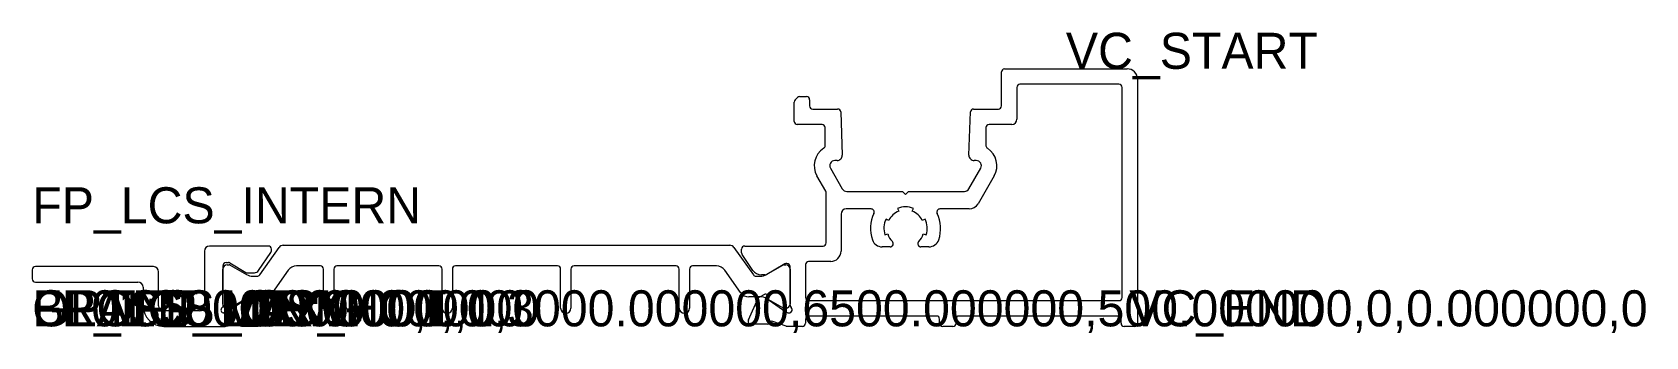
# Model space of a CAD drawing. Header units: metres. Extents: x -25 to 131, y -1 to 193.
# Drawn here: x -25.5 to 131, y 163.4 to 192.9 of the extents above.
import ezdxf

# ---------------------------------------------------------------- set-up
doc = ezdxf.new("R2010")
doc.units = ezdxf.units.M

msp = doc.modelspace()

# ---------------------------------------------------------------- linework, layer by layer
for p, q in [((68.823439, 189.377385), (80.723439, 189.377385)), ((68.523439, 185.777385), (68.523439, 189.077385)), ((79.923439, 187.877385), (70.323439, 187.877385)), ((81.723439, 188.377385), (81.723439, 164.677385)), ((48.511307, 186.365253), (48.735571, 186.589517)), ((48.947703, 186.677385), (49.623439, 186.677385)), ((49.923439, 186.377385), (49.923439, 185.777385)), ((70.023439, 187.577385), (70.023439, 184.477385)), ((80.223439, 167.177385), (80.223439, 187.577385)), ((48.423439, 184.277385), (48.423439, 186.153121)), ((50.223439, 185.477385), (52.633732, 185.477385)), ((52.933549, 185.187855), (53.079973, 180.994835)), ((65.366905, 180.994835), (65.513328, 185.187855)), ((65.813145, 185.477385), (68.223439, 185.477385)), ((51.123439, 183.977385), (48.723439, 183.977385)), ((51.423439, 181.914094), (51.423439, 183.677385)), ((67.023439, 183.677385), (67.023439, 181.914094)), ((69.523439, 183.977385), (67.323439, 183.977385)), ((52.580277, 180.477385), (52.364068, 180.477385)), ((66.08281, 180.477385), (65.8666, 180.477385)), ((51.483271, 177.50297), (50.632017, 178.977385)), ((51.931055, 179.727385), (53.085756, 177.727385)), ((65.361122, 177.727385), (66.515822, 179.727385)), ((67.81486, 178.977385), (66.256015, 176.277385)), ((51.523463, 172.47738), (51.523463, 177.35297)), ((53.518769, 177.477385), (58.915416, 177.477385)), ((58.915416, 177.477385), (59.215416, 177.177385)), ((59.215416, 177.177385), (59.515416, 177.477385)), ((59.515416, 177.477385), (64.928109, 177.477385)), ((52.96303, 175.277385), (52.96303, 171.67738)), ((55.887276, 175.777385), (53.46303, 175.777385)), ((58.456223, 175.832215), (58.565825, 175.552953)), ((59.881053, 175.552953), (59.990655, 175.832215)), ((65.389989, 175.777385), (62.559602, 175.777385)), ((57.601695, 174.658371), (57.331404, 174.788536)), ((61.115473, 174.788536), (60.845183, 174.658371)), ((-2.576561, 172.17738), (-8.276819, 172.17738)), ((-1.127199, 172.242505), (42.170896, 172.242505)), ((43.62265, 172.17738), (51.223463, 172.17738)), ((57.216736, 173.258394), (57.503408, 173.34682)), ((60.94347, 173.34682), (61.230142, 173.258394)), ((-8.776819, 171.67738), (-8.776819, 166.37738)), ((-6.676561, 170.57738), (-6.456946, 170.57738)), ((-3.523166, 169.790036), (-2.330816, 171.542889)), ((-3.416938, 169.369344), (-1.535499, 172.031108)), ((-2.276561, 171.714962), (-2.276561, 171.87738)), ((42.579196, 172.031108), (44.460635, 169.369344)), ((43.32265, 171.514958), (43.32265, 171.87738)), ((44.41842, 169.813855), (43.376904, 171.342885)), ((51.96303, 170.67738), (49.823439, 170.67738)), ((57.731484, 172.09952), (56.952991, 172.09952)), ((61.493887, 172.09952), (60.715394, 172.09952)), ((-25.475746, 169.87738), (-25.475746, 168.97738)), ((-13.726819, 170.17738), (-25.175746, 170.17738)), ((-13.226819, 166.37738), (-13.226819, 169.67738)), ((-6.978152, 166.542505), (-6.978152, 169.942505)), ((-6.976561, 166.243065), (-6.976561, 170.27738)), ((-6.578152, 170.342505), (-6.371707, 170.342505)), ((-6.306946, 170.537187), (-4.776561, 169.603619)), ((-6.271763, 170.315742), (-4.689819, 169.403083)), ((-4.676561, 169.576824), (-3.932742, 169.576824)), ((-4.090152, 169.242505), (-3.661918, 169.242505)), ((-0.649421, 169.81971), (-2.172242, 167.665301)), ((2.471848, 170.242505), (0.167179, 170.242505)), ((2.771848, 166.142505), (2.771848, 169.942505)), ((3.771848, 169.942505), (3.771848, 166.142505)), ((13.971848, 170.242505), (4.071848, 170.242505)), ((14.271848, 166.142505), (14.271848, 169.942505)), ((15.271848, 169.942505), (15.271848, 166.142505)), ((25.471848, 170.242505), (15.571848, 170.242505)), ((25.771848, 166.142505), (25.771848, 169.942505)), ((26.771848, 169.942505), (26.771848, 166.142505)), ((36.971848, 170.242505), (27.071848, 170.242505)), ((37.271848, 166.142505), (37.271848, 169.942505)), ((38.271848, 169.942505), (38.271848, 166.142505)), ((40.876518, 170.242505), (38.571848, 170.242505)), ((43.215939, 167.665301), (41.693118, 169.81971)), ((44.705615, 169.242505), (45.133849, 169.242505)), ((45.609252, 169.376821), (45.2449, 169.376821)), ((45.733516, 169.403083), (47.315459, 170.315742)), ((47.52624, 170.437184), (45.759252, 169.417013)), ((47.415404, 170.342505), (47.621848, 170.342505)), ((47.72265, 170.477376), (47.67624, 170.477376)), ((48.021848, 169.942505), (48.021848, 166.542505)), ((48.023439, 166.42459), (48.023439, 170.177376)), ((49.523439, 170.37738), (49.523439, 167.177385)), ((-25.175746, 168.67738), (-15.226819, 168.67738)), ((-14.726819, 168.17738), (-14.726819, 166.37738)), ((45.078169, 167.251348), (45.585592, 167.492067)), ((-4.908671, 166.854856), (-6.616768, 165.770793)), ((-6.371707, 166.142505), (-6.578152, 166.142505)), ((-4.689819, 167.081928), (-6.271763, 166.169268)), ((-4.920768, 167.143277), (-4.908671, 166.854856)), ((-4.34722, 167.181973), (-4.62829, 167.328902)), ((-2.988841, 167.242505), (-4.090152, 167.242505)), ((-3.352486, 164.791586), (-3.95445, 166.712254)), ((43.984583, 164.998021), (44.933233, 167.103537)), ((45.133849, 167.242505), (44.032538, 167.242505)), ((47.315459, 166.169268), (45.733516, 167.081928)), ((45.870665, 167.295258), (45.861363, 167.180163)), ((45.989946, 166.909116), (47.618703, 165.78465)), ((47.621848, 166.142505), (47.415404, 166.142505)), ((49.823439, 166.877385), (79.923439, 166.877385)), ((-9.276819, 165.87738), (-12.726819, 165.87738)), ((-12.726819, 164.37738), (-6.754246, 164.37738)), ((-6.938279, 165.67738), (-6.976561, 165.67738)), ((-6.754246, 164.37738), (-6.677782, 164.387288)), ((-6.677782, 164.387288), (-5.715579, 164.640911)), ((-5.189849, 164.401865), (-3.638755, 164.401865)), ((45.838224, 164.583503), (44.259296, 164.573046)), ((47.653984, 164.395082), (46.352122, 164.863222)), ((47.618703, 165.78465), (47.801412, 165.703303)), ((49.223439, 164.377385), (47.755498, 164.377385)), ((49.523439, 165.077385), (49.523439, 164.677385)), ((62.223439, 165.377385), (49.823439, 165.377385)), ((62.523439, 164.677385), (62.523439, 165.077385)), ((63.823439, 164.377385), (62.823439, 164.377385)), ((64.123439, 165.077385), (64.123439, 164.677385)), ((79.823439, 165.377385), (64.423439, 165.377385)), ((80.123439, 164.677385), (80.123439, 165.077385)), ((81.423439, 164.377385), (80.423439, 164.377385))]:
    msp.add_line(p, q)
for centre, radius, start, end in [((68.823439, 189.077385), 0.3, 90, 180), ((80.723439, 188.377385), 1, 0, 90), ((70.323439, 187.577385), 0.3, 90, 180), ((79.923439, 187.577385), 0.3, 0, 90), ((48.723439, 186.153121), 0.3, 135, 180), ((48.947703, 186.377385), 0.3, 90, 135), ((49.623439, 186.377385), 0.3, 0, 90), ((50.223439, 185.777385), 0.3, 180, 270), ((52.633732, 185.177385), 0.3, 2, 90), ((65.813145, 185.177385), 0.3, 90, 178), ((68.223439, 185.777385), 0.3, 270, 0), ((48.723439, 184.277385), 0.3, 180, 270), ((51.123439, 183.677385), 0.3, 0, 90), ((67.323439, 183.677385), 0.3, 90, 180), ((69.523439, 184.477385), 0.5, 270, 0), ((52.364068, 179.977385), 2, 122.643077, 210), ((51.123439, 181.914094), 0.3, 302.643077, 0), ((67.323439, 181.914094), 0.3, 180, 237.356923), ((66.08281, 179.977385), 2, 330, 57.356923), ((52.364068, 179.977385), 0.5, 90, 210), ((52.580277, 180.977385), 0.5, 270, 2), ((65.8666, 180.977385), 0.5, 178, 270), ((66.08281, 179.977385), 0.5, 330, 90), ((51.223463, 177.35297), 0.3, 0, 30), ((53.518769, 177.977385), 0.5, 210, 270), ((64.928109, 177.977385), 0.5, 270, 330), ((53.46303, 175.277385), 0.5, 90, 180), ((59.223439, 173.87738), 3.4, 154.377876, 198.911563), ((55.887276, 175.477385), 0.3, 334.377876, 90), ((59.223439, 173.87738), 1.8, 111.428571, 154.285714), ((59.223439, 173.87738), 2.1, 68.571429, 111.428571), ((59.223439, 173.87738), 1.8, 25.714286, 68.571429), ((62.559602, 175.477385), 0.3, 90, 205.622124), ((59.223439, 173.87738), 3.4, 341.088437, 25.622124), ((65.389989, 176.777385), 1, 270, 330), ((59.223439, 173.87738), 2.1, 154.285714, 197.142857), ((59.223439, 173.87738), 2.1, 342.857143, 25.714286), ((-8.276819, 171.67738), 0.5, 90, 180), ((-2.576561, 171.87738), 0.3, 0, 90), ((-1.127199, 171.742505), 0.5, 90, 144.745828), ((42.170896, 171.742505), 0.5, 35.254172, 90), ((43.62265, 171.87738), 0.3, 90, 180), ((51.223463, 172.47738), 0.3, 270, 0), ((56.952991, 173.09952), 1, 198.911563, 270), ((59.223439, 173.87738), 1.8, 197.142857, 224.728071), ((57.731484, 172.39952), 0.3, 270, 44.728071), ((60.715394, 172.39952), 0.3, 135.271929, 270), ((59.223439, 173.87738), 1.8, 315.271929, 342.857143), ((61.493887, 173.09952), 1, 270, 341.088437), ((-6.676561, 170.27738), 0.3, 90, 180), ((-6.456946, 170.27738), 0.3, 60, 90), ((-2.576561, 171.714962), 0.3, 324.99999, 0), ((43.62265, 171.514958), 0.3, 180, 215.00001), ((49.823439, 170.37738), 0.3, 90, 180), ((51.96303, 171.67738), 1, 270, 0), ((-25.175746, 169.87738), 0.3, 90, 180), ((-13.726819, 169.67738), 0.5, 0, 90), ((-6.578152, 169.942505), 0.4, 90, 180), ((-6.371707, 170.142505), 0.2, 60.018361, 90), ((-4.676561, 169.776824), 0.2, 240, 270), ((-4.090152, 170.442505), 1.2, 240.018361, 270), ((-3.932742, 170.076824), 0.5, 270, 324.99999), ((-3.661918, 169.542505), 0.3, 270, 324.745828), ((0.167179, 169.242505), 1, 90, 144.745828), ((2.471848, 169.942505), 0.3, 0, 90), ((4.071848, 169.942505), 0.3, 90, 180), ((13.971848, 169.942505), 0.3, 0, 90), ((15.571848, 169.942505), 0.3, 90, 180), ((25.471848, 169.942505), 0.3, 0, 90), ((27.071848, 169.942505), 0.3, 90, 180), ((36.971848, 169.942505), 0.3, 0, 90), ((38.571848, 169.942505), 0.3, 90, 180), ((40.876518, 169.242505), 1, 35.254172, 90), ((45.2449, 170.376821), 1, 214.26117, 270), ((44.705615, 169.542505), 0.3, 215.254172, 270), ((45.133849, 170.442505), 1.2, 270, 299.981639), ((45.609252, 169.676821), 0.3, 270, 300), ((47.415404, 170.142505), 0.2, 90, 119.981639), ((47.67624, 170.177376), 0.3, 90, 120), ((47.621848, 169.942505), 0.4, 0, 90), ((47.72209, 170.176025), 0.301352, 0, 90), ((-25.175746, 168.97738), 0.3, 180, 270), ((-15.226819, 168.17738), 0.5, 0, 90), ((-2.988841, 168.242505), 1, 270, 324.745828), ((44.032538, 168.242505), 1, 215.254172, 270), ((45.671315, 167.311369), 0.2, 355.379459, 115.379459), ((-12.726819, 166.37738), 2, 180, 270), ((-12.726819, 166.37738), 0.5, 180, 270), ((-9.276819, 166.37738), 0.5, 270, 0), ((-6.876561, 165.960222), 0.3, 109.471221, 250.528779), ((-6.578152, 166.542505), 0.4, 180, 270), ((-6.371707, 166.342505), 0.2, 270, 299.981639), ((-4.720944, 167.151659), 0.2, 62.401721, 180), ((-4.090152, 166.042505), 1.2, 90, 119.981639), ((-4.717835, 166.472999), 0.8, 17.401721, 62.401721), ((3.271848, 166.142505), 0.5, 180, 0), ((14.771848, 166.142505), 0.5, 180, 0), ((26.271848, 166.142505), 0.5, 180, 0), ((37.771848, 166.142505), 0.5, 180, 0), ((45.206753, 166.980301), 0.3, 115.379459, 155.745828), ((45.133849, 166.042505), 1.2, 60.018361, 90), ((46.160388, 167.155996), 0.3, 175.379459, 235.379459), ((47.415404, 166.342505), 0.2, 240.018361, 270), ((47.621848, 166.542505), 0.4, 270, 0), ((47.923414, 165.977385), 0.300009, 246.004713, 48.187329), ((48.323439, 166.42459), 0.3, 180, 228.187329), ((49.823439, 167.177385), 0.3, 180, 270), ((79.923439, 167.177385), 0.3, 270, 0), ((-6.938279, 166.27738), 0.6, 270, 302.401721), ((-5.625858, 164.354641), 0.3, 29.632658, 107.401721), ((-5.191252, 164.60186), 0.2, 209.632658, 270), ((-3.638755, 164.701865), 0.3, 270, 17.401721), ((44.257309, 164.873039), 0.3, 155.379459, 270), ((45.836668, 164.818498), 0.235, 270, 336), ((46.272603, 164.642084), 0.235, 70.221829, 156), ((47.755498, 164.677385), 0.3, 250.221829, 270), ((49.223439, 164.677385), 0.3, 270, 0), ((49.823439, 165.077385), 0.3, 90, 180), ((62.223439, 165.077385), 0.3, 0, 90), ((62.823439, 164.677385), 0.3, 180, 270), ((63.823439, 164.677385), 0.3, 270, 0), ((64.423439, 165.077385), 0.3, 90, 180), ((79.823439, 165.077385), 0.3, 0, 90), ((80.423439, 164.677385), 0.3, 180, 270), ((81.423439, 164.677385), 0.3, 270, 0)]:
    msp.add_arc(centre, radius, start, end)

# ---------------------------------------------------------------- texts
for tag, p in [('VC_START', (74.773439, 189.377385)), ('FP_LCS_INTERN', (-25.475746, 174.37738)), ('OPTI:500.000000,1,0,3000.000000,6500.000000,500.000000,0,0.000000,0', (-25.475746, 164.37738)), ('GLASS_MIN:0.000000', (-25.475746, 164.37738)), ('GLASS_MAX:0.000000', (-25.475746, 164.37738)), ('FRONT_VIEW', (-25.475746, 164.37738)), ('BL01:6800.000000,,1', (-25.475746, 164.37738)), ('FP_LCS_ORIG', (-25.475746, 164.37738)), ('FP_LCS_HOT', (-15.475746, 164.37738)), ('VC_END', (80.923439, 164.377385))]:
    msp.add_attdef(tag, p, '', height=3.5)

doc.saveas('drawing.dxf')
